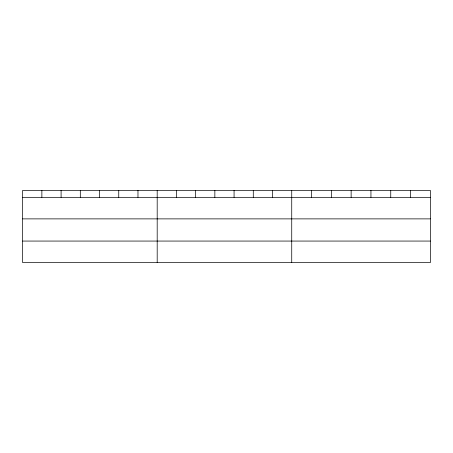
<?xml version="1.0" encoding="UTF-8"?>
<svg xmlns="http://www.w3.org/2000/svg" width="453" height="453" viewBox="0 0 453 453"><rect width="100%" height="100%" fill="white"/><g stroke="black" fill="none" stroke-linecap="round" stroke-linejoin="round"><path stroke-width="0.68" d="M430.35 218.878L430.35 190.396L22.65 190.396L22.65 262.604L430.35 262.604L430.35 218.878L22.65 218.878M22.65 197.338L430.35 197.338M22.65 241.064L430.35 241.064M410.548 190.396L410.548 197.338M390.746 190.396L390.746 197.338M370.945 190.396L370.945 197.338M351.137 190.396L351.137 197.338M331.336 190.396L331.336 197.338M311.534 190.396L311.534 197.338M291.732 190.396L291.732 262.604M272.513 190.396L272.513 197.338M253.289 190.396L253.289 197.338M234.071 190.396L234.071 197.338M214.852 190.396L214.852 197.338M195.634 190.396L195.634 197.338M176.41 190.396L176.41 197.338M157.191 190.396L157.191 262.604M137.972 190.396L137.972 197.338M118.748 190.396L118.748 197.338M99.53 190.396L99.53 197.338M80.311 190.396L80.311 197.338M61.093 190.396L61.093 197.338M41.869 190.396L41.869 197.338"/></g></svg>
